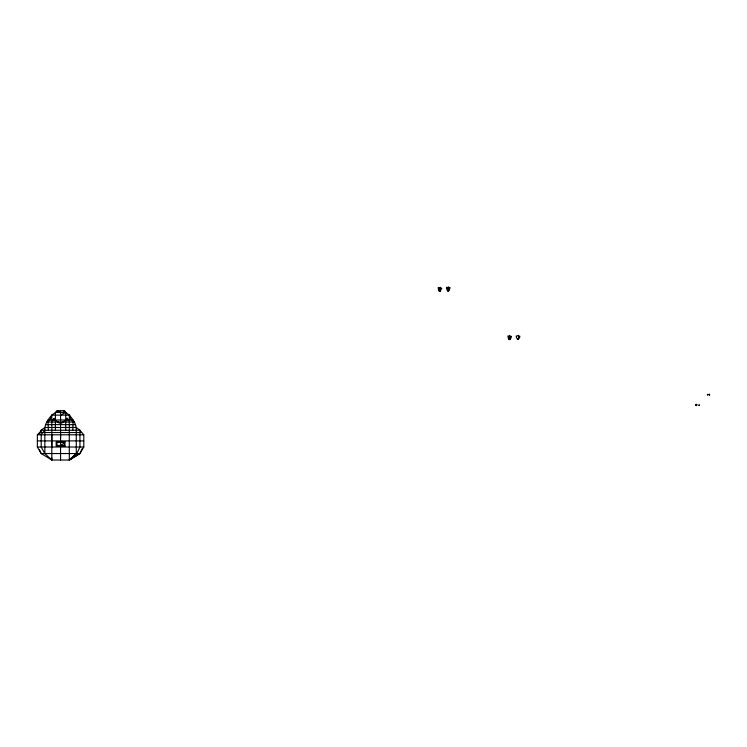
<?xml version="1.0" encoding="UTF-8"?>
<svg xmlns="http://www.w3.org/2000/svg" width="747" height="747" viewBox="0 0 747 747"><rect width="100%" height="100%" fill="white"/><g stroke="black" fill="none" stroke-linecap="round" stroke-linejoin="round"><path stroke-width="1.12" d="M38.76 434.044L41.197 430.244L44.867 427.48L76.259 427.48L79.938 430.244L83.785 434.801L83.785 447.005L79.938 453.541L69.312 460.021L51.823 460.021L51.823 415.127L57.883 410.766L60.563 412.493M60.563 460.021L60.554 443.681M60.563 438.134L60.563 410.766M51.823 447.005L51.823 434.801M60.563 434.801L60.554 447.005M51.823 457.864L51.823 460.021L44.848 453.541L44.848 430.244C44.409 424.361 48.135 419.31 51.823 415.127L69.312 415.127C73.001 419.31 76.726 424.361 76.278 430.244L76.278 453.541L69.443 459.947M709.65 394.435L709.323 394.995L709.333 394.295M709.407 394.883L709.398 394.323M55.381 430.244L55.437 412.493L65.699 412.493L69.312 415.127L70.106 417.069M447.864 289.462C448.088 281.89 450.198 293.319 447.845 290.462M509.239 338.027C509.463 330.445 511.583 341.883 509.221 339.026M707.446 394.902L707.698 394.369M72.795 430.244L73.113 422.008L71.217 419.982L69.312 415.127L69.303 460.049L79.938 453.541L82.021 448.872M517.652 335.805C519.641 333.498 518.269 341.837 517.475 338.755M707.362 394.416L707.67 394.995L707.446 394.407M709.37 394.958L709.594 394.388M51.823 415.127L49.918 419.982L48.013 422.008L48.34 430.244M76.838 453.541L79.938 447.005L79.938 430.244L41.197 430.244L41.197 447.005L44.848 453.541M439.367 290.639L439.404 291.339L440.095 291.097M517.587 338.802C518.185 341.136 521.322 334.917 519.1 336.159M52.972 419.982L54.148 418.451L53.112 419.982M440.067 291.143L441.776 288.37L440.991 288.043M448.247 289.593C452.551 282.945 447.752 294.271 447.733 290.415M509.109 338.979C508.996 341.837 513.208 335.048 510.733 336.383M42.411 433.288L44.848 430.244M53.467 419.394L59.218 422.699L61.917 422.699L65.699 419.982L67.566 419.188L66.296 419.982L67.8 419.394L68.061 419.982L67.09 418.208L68.154 419.982L66.987 418.264M51.823 460.021L41.197 453.541L37.35 447.005L37.35 434.801L39.74 432.522L81.395 432.522M76.278 453.541L69.303 460.021L74.98 456.137M76.278 455.773L78.762 453.541L76.876 454.839M56.072 411.317L56.875 410.766L64.261 410.766L65.064 411.317M53.625 419.216L58.966 422.821L61.936 422.821L67.8 419.394M60.563 415.127L65.699 412.493L64.261 410.766M67.66 419.16L65.699 419.982L67.706 419.412M48.013 419.982L73.113 419.982M46.678 422.008L74.457 422.008M45.698 424.641L75.438 424.641M37.35 434.801L83.785 434.801M37.35 440.907L83.785 440.898M60.554 442.14L64.578 442.14L56.977 442.551L56.977 445.371L64.933 445.828M37.35 447.005L83.785 447.005M79.938 453.541L41.197 453.541L39.526 449.806M60.554 445.371L64.606 445.828L60.554 445.828L64.541 442.551M53.467 419.16L55.437 419.982M53.364 419.347L55.437 420.216M63.252 410.766L65.699 412.493L65.755 430.244M709.286 394.939L709.024 394.397L709.267 394.902M517.027 336.038C514.767 334.525 517.736 341.276 518.054 338.568M509.351 337.943C506.447 331.36 508.819 342.331 509.697 338.783M447.967 289.388C445.007 282.777 447.472 293.786 448.312 290.228M439.609 289.612C436.715 283.038 439.077 293.991 439.946 290.452M64.083 442.551L64.223 445.371M51.814 440.907L51.823 441.822M696.297 405.5L697.063 404.622L696.344 405.574L696.456 404.258L696.307 405.453M699.015 405.425C699.575 404.51 698.875 404.024 699.052 405.481M439.544 287.688C438.442 297.25 442.467 285.074 439.544 287.688M695.802 404.5L696.456 405.565L695.802 404.5M64.933 441.822L56.193 441.822L56.193 446.09L64.933 446.202L64.933 441.822"/></g></svg>
